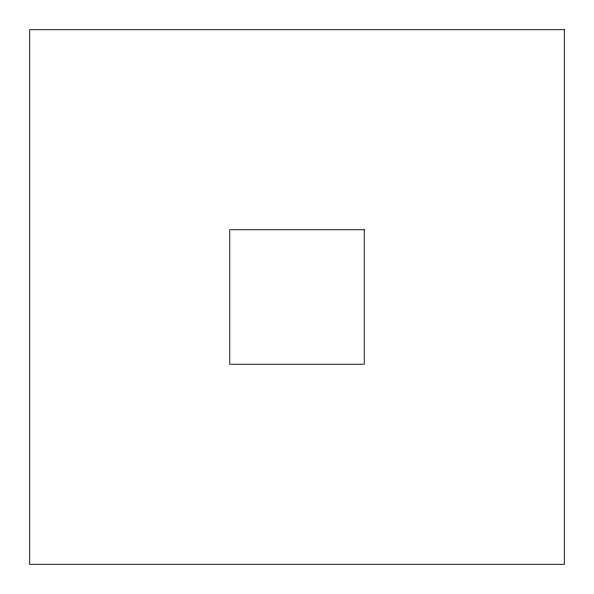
<?xml version="1.0" encoding="UTF-8"?>
<svg xmlns="http://www.w3.org/2000/svg" width="594" height="594" viewBox="0 0 594 594"><rect width="100%" height="100%" fill="white"/><g stroke="black" fill="none" stroke-linecap="round" stroke-linejoin="round"><path stroke-width="0.89" d="M564.3 29.7L29.7 29.7L29.7 564.3L564.3 564.3L564.3 29.7M364.241 229.759L229.759 229.759L229.759 364.241L364.241 364.241L364.241 229.759"/></g></svg>
